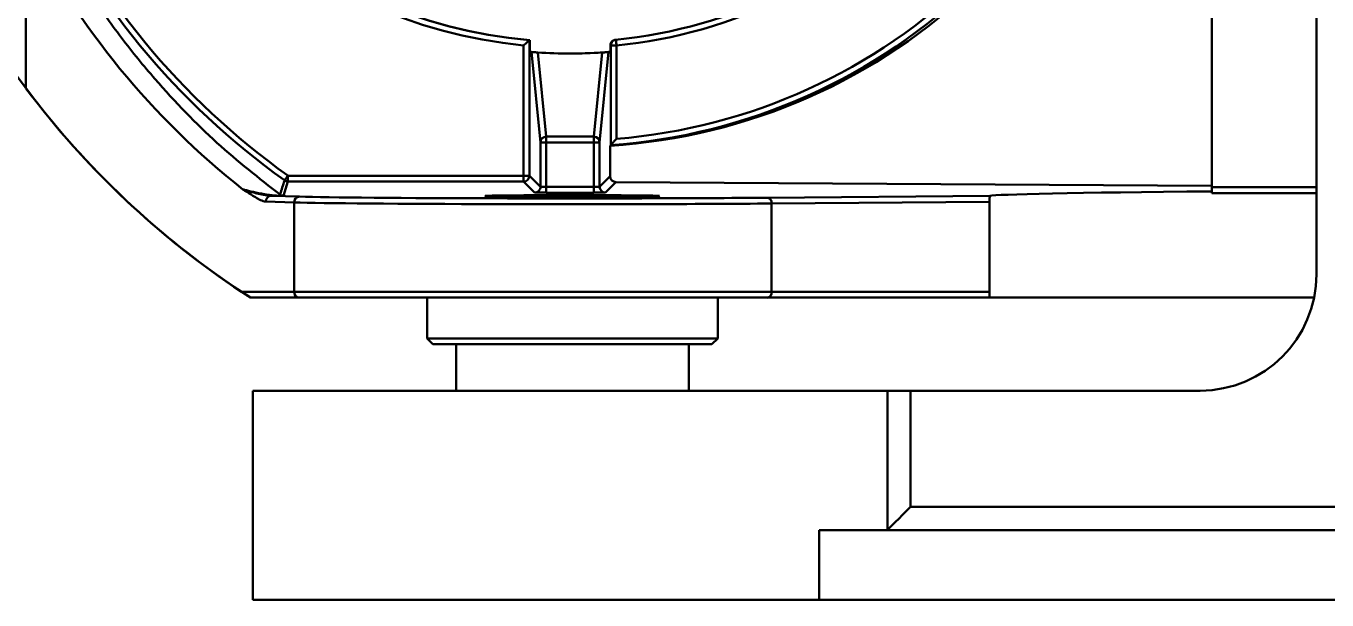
# Model space of a CAD drawing. Header units: millimetres. Extents: x -2601 to 21461, y 11492 to 21077.
# Drawn here: x 15656.9 to 15768.9, y 12762.8 to 12812.1 of the extents above; entities that cross this region are included whole.
import ezdxf

# ---------------------------------------------------------------- set-up
doc = ezdxf.new("R2010")
doc.units = ezdxf.units.MM
doc.header["$PDSIZE"] = -1
doc.styles.get("Standard").update_dxf_attribs({"font": ''})
doc.styles.get('Standard').set_extended_font_data('HYSWLongFangSong')
doc.dimstyles.new('ISO-25', dxfattribs={"dimscale": 25, "dimtxt": 3.5, "dimasz": 1.6, "dimexe": 1.25, "dimexo": 0.625, "dimtad": 1, "dimdec": 0, "dimzin": 9, "dimdsep": 46, "dimtxsty": 'Standard', "dimcen": 2.5, "dimadec": 0, "dimazin": 2, "dimtfac": 1, "dimtdec": 0, "dimtofl": 0, "dimtmove": 0, "dimatfit": 3, "dimfxl": 1, "dimarcsym": 0})

# ---------------------------------------------------------------- blocks, each defined once
blk = doc.blocks.new('*D98')
at = {"color": 0, "lineweight": -2}
for p, q in [((15688.17, 13043.66), (16097.03, 12953.56)), ((16558.94, 12789.27), (16558.94, 12914.27)), ((16496.44, 12851.77), (16621.44, 12851.77))]:
    blk.add_line(p, q, dxfattribs=at)
at = {"color": 0}
blk.add_solid([(16098.46, 12960.07), (16095.59, 12947.05), (16136.09, 12944.95)], dxfattribs=at)
at = {"layer": 'Defpoints', "color": 0}
for p in [(16136.09, 12944.95), (16558.94, 12851.77)]:
    blk.add_point(p, dxfattribs=at)
at = {"color": 0, "insert": (15797.11, 13080.45), "char_height": 87.5, "attachment_point": 5, "rotation": 347.5724}
blk.add_mtext('R433', dxfattribs=at)

msp = doc.modelspace()

# ---------------------------------------------------------------- linework, layer by layer
at = {"color": 161, "linetype": 'Continuous', "lineweight": 30, "true_color": 0x67adff}
for p, q in [((15758.94, 12798.39), (15758.94, 12825.13)), ((15656.94, 12820.87), (15656.94, 12806.77)), ((15767.95, 12790.77), (15767.95, 12818.09)), ((15700.25, 12810.92), (15700.25, 12799.26)), ((15700.28, 12809.91), (15700.28, 12810.91)), ((15699.75, 12799.26), (15699.75, 12810.46)), ((15701.2, 12802.12), (15700.42, 12809.9)), ((15700.98, 12809.86), (15701.7, 12802.62)), ((15705.79, 12802.62), (15706.51, 12809.86)), ((15707.06, 12809.9), (15706.29, 12802.12)), ((15707.21, 12809.91), (15707.21, 12810.46)), ((15707.24, 12801.89), (15707.24, 12810.46)), ((15707.24, 12810.46), (15707.74, 12810.46)), ((15707.74, 12810.46), (15707.74, 12802.42)), ((15701.2, 12802.12), (15701.7, 12802.12)), ((15701.2, 12798.31), (15701.2, 12802.12)), ((15701.7, 12802.12), (15701.7, 12802.62)), ((15701.7, 12802.62), (15705.79, 12802.62)), ((15701.7, 12802.12), (15701.7, 12798.3)), ((15705.79, 12802.12), (15701.7, 12802.12)), ((15705.79, 12802.12), (15705.79, 12802.62)), ((15705.79, 12798.3), (15705.79, 12802.12)), ((15705.79, 12802.12), (15706.29, 12802.12)), ((15706.29, 12802.12), (15706.29, 12798.31)), ((15707.24, 12801.89), (15707.19, 12801.83)), ((15707.19, 12799.22), (15707.19, 12801.83)), ((15679.47, 12798.76), (15679.08, 12797.54)), ((15679.47, 12799.26), (15679.47, 12798.76)), ((15679.47, 12799.26), (15699.75, 12799.26)), ((15699.75, 12798.76), (15679.47, 12798.76)), ((15700.25, 12799.26), (15699.75, 12799.26)), ((15699.75, 12799.26), (15699.75, 12798.76)), ((15700.7, 12797.81), (15699.75, 12798.76)), ((15700.25, 12799.26), (15701.2, 12798.31)), ((15706.29, 12798.31), (15707.19, 12799.22)), ((15707.69, 12798.71), (15706.79, 12797.81)), ((15707.69, 12798.71), (15758.94, 12798.39)), ((15678.05, 12797.53), (15680.48, 12797.46)), ((15701.7, 12797.8), (15701.7, 12798.3)), ((15701.7, 12798.3), (15705.79, 12798.3)), ((15705.79, 12797.8), (15701.7, 12797.8)), ((15705.79, 12797.8), (15705.79, 12798.3)), ((15720.74, 12797.36), (15739.86, 12797.52)), ((15758.94, 12798.39), (15758.94, 12797.91)), ((15758.94, 12798.27), (15767.95, 12798.27)), ((15758.94, 12797.91), (15758.94, 12797.77)), ((15767.95, 12797.77), (15758.94, 12797.77)), ((15680, 12796.96), (15677.57, 12797.03)), ((15680, 12796.96), (15680, 12789.27)), ((15739.84, 12797.02), (15721.08, 12796.86)), ((15721.08, 12796.86), (15721.08, 12789.27)), ((15739.84, 12797.02), (15739.84, 12789.27)), ((15675.49, 12789.27), (15680, 12789.27)), ((15680.48, 12788.77), (15676.25, 12788.77)), ((15676.25, 12788.77), (15676.25, 12788.77)), ((15680, 12789.27), (15721.08, 12789.27)), ((15720.74, 12788.77), (15680.48, 12788.77)), ((15691.45, 12788.77), (15691.45, 12785.27)), ((15716.45, 12785.27), (15716.45, 12788.77)), ((15739.86, 12788.77), (15720.74, 12788.77)), ((15721.08, 12789.27), (15739.84, 12789.27)), ((15739.86, 12788.77), (15767.74, 12788.77)), ((15691.45, 12785.27), (15691.95, 12784.77)), ((15691.45, 12785.27), (15692.14, 12785.27)), ((15692.14, 12785.27), (15716.45, 12785.27)), ((15715.95, 12784.77), (15716.45, 12785.27)), ((15692.61, 12784.77), (15691.95, 12784.77)), ((15715.95, 12784.77), (15692.61, 12784.77)), ((15693.95, 12784.77), (15693.95, 12780.77)), ((15713.95, 12780.77), (15713.95, 12784.77)), ((15676.45, 12780.77), (15676.45, 12762.77)), ((15731.05, 12780.77), (15676.45, 12780.77)), ((15731.05, 12768.8), (15731.05, 12780.77)), ((15731.05, 12780.77), (15733.02, 12780.77)), ((15733.02, 12780.77), (15733.02, 12770.77)), ((15733.02, 12780.77), (15757.95, 12780.77)), ((15733.02, 12770.77), (15770.62, 12770.77)), ((15725.16, 12768.77), (15725.16, 12762.77)), ((15725.16, 12768.77), (15787.95, 12768.77)), ((15725.16, 12762.77), (15676.45, 12762.77)), ((15793.95, 12762.77), (15725.16, 12762.77))]:
    msp.add_line(p, q, dxfattribs=at)
at = {"color": 161, "linetype": 'Continuous', "lineweight": 30, "true_color": 0x67adff, "flags": 128}
for points in [[(15707.57, 12810.93), (15707.6, 12810.94), (15707.69, 12810.96)], [(15707.74, 12810.46), (15707.73, 12810.56), (15707.72, 12810.65), (15707.71, 12810.74), (15707.7, 12810.81), (15707.7, 12810.87), (15707.69, 12810.92), (15707.69, 12810.95), (15707.69, 12810.96)], [(15679.47, 12799.26), (15679.41, 12799.18), (15679.36, 12799.11), (15679.31, 12799.04), (15679.27, 12798.98), (15679.23, 12798.93), (15679.2, 12798.89), (15679.19, 12798.86), (15679.18, 12798.86)], [(15731.05, 12768.8), (15731.14, 12768.89), (15731.28, 12769.03), (15731.48, 12769.23), (15731.73, 12769.48), (15732.02, 12769.76), (15732.33, 12770.08), (15732.67, 12770.42), (15733.02, 12770.77)]]:
    msp.add_lwpolyline(points, dxfattribs=at)
at = {"color": 161, "linetype": 'Continuous', "lineweight": 30, "true_color": 0x67adff}
for centre, radius, start, end in [((15703.74, 12851.77), 41.5, 187.6158, 264.475), ((15703.74, 12851.77), 41, 187.6158, 265.1519), ((15703.74, 12851.77), 41, 187.6158, 265.1091), ((15716.94, 12851.77), 65, 204.4831, 234.4853), ((15716.94, 12851.77), 64.5, 204.4831, 234.4853), ((15703.74, 12851.77), 41, 275.4827, 317.2473), ((15703.74, 12851.77), 41.5, 275.525, 317.2051), ((15716.94, 12851.77), 75, 204.5918, 237.1401), ((15703.74, 12851.77), 50, 274.0087, 314.2298), ((15703.74, 12851.77), 49.5, 274.6296, 314.2298), ((15707.74, 12810.46), 0.501, 109.71, 179.9254), ((15703.74, 12851.77), 42, 270, 274.7324), ((15701.7, 12802.12), 0.5, 89.9534, 179.8277), ((15705.79, 12802.12), 0.5, 0.1448, 90.0467), ((15679.47, 12799.26), 0.502, 234.547, 269.9431), ((15699.75, 12799.26), 0.5, 270.0142, 0.0131), ((15678.06, 12797.04), 0.492, 91.5188, 180.964), ((15679.08, 12798.04), 0.501, 234.9183, 269.9852), ((15680.49, 12796.97), 0.491, 91.3752, 181.0531), ((15700.7, 12798.31), 0.5, 269.9754, 0.0519), ((15706.79, 12798.31), 0.5, 179.9869, 269.9858), ((15720.64, 12796.93), 0.448, 351.8848, 76.9698), ((15757.95, 12790.77), 10, 270, 0), ((15680.49, 12789.26), 0.49, 178.8199, 268.7518), ((15720.64, 12789.2), 0.444, 282.5696, 8.5248)]:
    msp.add_arc(centre, radius, start, end, dxfattribs=at)
for centre, major_axis, ratio, start_param, end_param in [((15717.98, 12851.77), (68.42, 0), 0.999487, 3.610361, 4.04433), ((15704.06, 12851.77), (50.03, 0), 0.999961, 4.77509, 5.479847), ((15703.75, 12851.77), (41.13, 0), 0.996927, 4.627026, 4.627774), ((15703.75, 12851.77), (42.13, 0), 0.996927, 4.629793, 4.633259), ((15703.73, 12851.77), (29.71, -29.7), 0.999693, 5.431952, 5.563777), ((15703.75, 12851.77), (0, 42), 0.996917, 3.220723, 3.224189), ((15703.25, 12851.77), (0, 41.5), 0.996917, 3.237283, 3.238023), ((15716.95, 12851.77), (75.01, 0), 0.99991, 3.785094, 4.126703), ((15707.69, 12799.21), (-0.19, 0.463), 0.991277, 1.178861, 2.749582), ((15703.95, 12797.52), (24.5, 0), 0.008727, 3.432888, 5.467651), ((15701.7, 12797.81), (1, 0), 0.008727, 3.150346, 4.712416), ((15701.7, 12798.31), (0.5, 0), 0.017454, 3.150346, 4.712416), ((15705.79, 12798.31), (0.5, 0), 0.017454, 4.712416, 6.274486), ((15705.79, 12797.81), (1, 0), 0.008727, 4.712416, 6.274486), ((15806.87, 12797.5), (67.06, 0), 0.008727, 2.367062, 3.106104), ((15703.95, 12797.02), (25, 0), 0.008552, 3.432888, 5.467651)]:
    msp.add_ellipse(centre, major_axis=major_axis, ratio=ratio, start_param=start_param, end_param=end_param, dxfattribs=at)
msp.add_ellipse((15703.95, 12797.52), major_axis=(7.5, 0), ratio=0.008727, dxfattribs=at)
for points, knots in [([(15657.2, 12824.7), (15657.34, 12824.38), (15658.13, 12822.62), (15659.82, 12819.26), (15662.33, 12815.04), (15665.15, 12811.04), (15668.82, 12806.56), (15673.36, 12801.89), (15676.98, 12799.05), (15678.8, 12797.63)], [0, 0, 0, 0, 0.022355, 0.120788, 0.252568, 0.384521, 0.516421, 0.75818, 1, 1, 1, 1]), ([(15700.25, 12810.92), (15700.24, 12810.91), (15700.23, 12810.9), (15700.17, 12810.85), (15700.06, 12810.75), (15699.91, 12810.61), (15699.8, 12810.51), (15699.75, 12810.46), (15699.75, 12810.46)], [0, 0, 0, 0, 0.1487953, 0.2969352, 0.5012496, 0.7736637, 0.9952282, 1, 1, 1, 1]), ([(15707.21, 12810.46), (15707.21, 12810.5), (15707.22, 12810.59), (15707.28, 12810.73), (15707.4, 12810.86), (15707.53, 12810.93), (15707.62, 12810.95), (15707.66, 12810.95)], [0, 0, 0, 0, 0.1608841, 0.3890922, 0.6177174, 0.8463454, 1, 1, 1, 1]), ([(15700.98, 12809.86), (15700.96, 12809.86), (15700.9, 12809.86), (15700.79, 12809.87), (15700.54, 12809.89), (15700.46, 12809.9), (15700.43, 12809.9), (15700.42, 12809.9)], [0, 0, 0, 0, 0.010867, 0.047278, 0.191586, 0.767168, 1, 1, 1, 1]), ([(15707.06, 12809.9), (15707.06, 12809.9), (15707.03, 12809.9), (15706.96, 12809.89), (15706.73, 12809.87), (15706.66, 12809.87), (15706.6, 12809.86), (15706.56, 12809.86), (15706.52, 12809.86), (15706.51, 12809.86)], [0, 0, 0, 0, 0.160103, 0.80105, 0.89144, 0.943319, 0.972712, 0.989187, 1, 1, 1, 1]), ([(15707.24, 12801.89), (15707.24, 12801.89), (15707.25, 12801.9), (15707.31, 12801.96), (15707.41, 12802.07), (15707.56, 12802.24), (15707.68, 12802.36), (15707.74, 12802.42), (15707.74, 12802.42)], [0, 0, 0, 0, 0.134991, 0.26919, 0.464139, 0.744772, 0.99531, 1, 1, 1, 1]), ([(15678.8, 12797.63), (15678.8, 12797.63), (15678.8, 12797.65), (15678.82, 12797.71), (15678.9, 12797.95), (15679.01, 12798.32), (15679.12, 12798.67), (15679.17, 12798.83), (15679.18, 12798.86)], [0, 0, 0, 0, 0.0071282, 0.0356418, 0.1496962, 0.6059145, 0.9289722, 1, 1, 1, 1]), ([(15677.57, 12797.03), (15677.5, 12797.04), (15677.12, 12797.12), (15676.54, 12797.5), (15675.97, 12797.84), (15675.68, 12798.03), (15675.6, 12798.08), (15675.6, 12798.08)], [0, 0, 0, 0, 0.112143, 0.560368, 0.883101, 0.994856, 1, 1, 1, 1]), ([(15675.6, 12798.08), (15675.7, 12798.06), (15676.04, 12797.97), (15676.69, 12797.81), (15677.48, 12797.66), (15678.09, 12797.58), (15678.38, 12797.55), (15678.51, 12797.54), (15678.57, 12797.54), (15678.61, 12797.54), (15678.64, 12797.54), (15678.68, 12797.54), (15678.7, 12797.54), (15678.74, 12797.54), (15678.79, 12797.55), (15678.85, 12797.58), (15678.82, 12797.61), (15678.8, 12797.63)], [0, 0, 0, 0, 0.115025, 0.399595, 0.683541, 0.786344, 0.816174, 0.829928, 0.835999, 0.837951, 0.843158, 0.845687, 0.854409, 0.855528, 0.870142, 0.898783, 1, 1, 1, 1]), ([(15675.6, 12798.08), (15675.6, 12798.08), (15675.68, 12798.06), (15675.98, 12797.96), (15676.63, 12797.78), (15677.32, 12797.58), (15677.93, 12797.54), (15678.05, 12797.53)], [0, 0, 0, 0, 0.005218, 0.117843, 0.442969, 0.892239, 1, 1, 1, 1]), ([(15679.08, 12797.54), (15679.08, 12797.54), (15679.07, 12797.53), (15678.92, 12797.53), (15678.82, 12797.53), (15678.72, 12797.53), (15678.62, 12797.53), (15678.5, 12797.53), (15678.32, 12797.53), (15678.17, 12797.53), (15678.07, 12797.53), (15678.05, 12797.53)], [0, 0, 0, 0, 0.416003, 0.541872, 0.612131, 0.665043, 0.709915, 0.754793, 0.823669, 0.956665, 1, 1, 1, 1]), ([(15739.86, 12797.52), (15739.86, 12797.51), (15739.85, 12797.49), (15739.84, 12797.37), (15739.84, 12797.25), (15739.84, 12797.12), (15739.84, 12797.05), (15739.84, 12797.02)], [0, 0, 0, 0, 0.344545, 0.58272, 0.760083, 0.901625, 1, 1, 1, 1]), ([(15676.25, 12788.77), (15676.25, 12788.77), (15676.25, 12788.77), (15676.23, 12788.78), (15676.2, 12788.8), (15676.18, 12788.81), (15676.16, 12788.83), (15676.13, 12788.85), (15676.1, 12788.86), (15676.06, 12788.89), (15675.98, 12788.95), (15675.74, 12789.1), (15675.6, 12789.19), (15675.49, 12789.27)], [0, 0, 0, 0, 0.115833, 0.189505, 0.214207, 0.239102, 0.253423, 0.267837, 0.28044, 0.299166, 0.335157, 0.462311, 1, 1, 1, 1]), ([(15739.84, 12789.27), (15739.84, 12789.22), (15739.84, 12789.13), (15739.84, 12789), (15739.84, 12788.87), (15739.85, 12788.78), (15739.86, 12788.77), (15739.86, 12788.77)], [0, 0, 0, 0, 0.140236, 0.279735, 0.475474, 0.747052, 1, 1, 1, 1])]:
    msp.add_open_spline(points, degree=3, knots=knots, dxfattribs=at)

# ---------------------------------------------------------------- dimensions: what is measured, and where the dimension line sits
dim = msp.add_radius_dim(center=(16558.94, 12851.77), mpoint=(16136.09, 12944.95), dimstyle='ISO-25')
dim.commit()
dim.dimension.update_dxf_attribs({"geometry": '*D98', "text_midpoint": (15784.34, 13022.47), "dimtype": 164})

doc.saveas('drawing.dxf')
